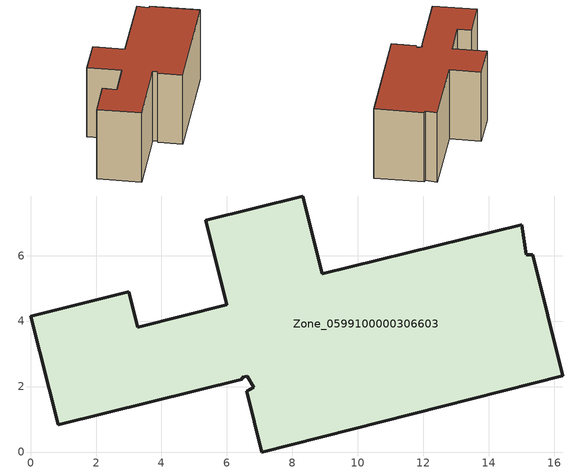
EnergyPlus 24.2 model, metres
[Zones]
Zone_0599100000306603
 floor ground (C_G): 6.46,2.29 6.46,2.23 0.84,0.83 0,4.14 3,4.9 3.28,3.81 5.99,4.5 5.35,7.08 8.31,7.82 8.91,5.44 15.01,6.95 15.14,6.02 15.34,6.03 16.27,2.32 7.07,0 6.61,1.85 6.82,1.98 6.63,2.32 z0
 wall outside (C_F): 8.91,5.44 8.31,7.82 5.35,7.08 5.99,4.5 3.28,3.81 3,4.9 0,4.14 0.84,0.83 6.46,2.23 6.46,2.29 6.63,2.32 6.82,1.98 6.61,1.85 7.07,0 16.27,2.32 15.34,6.03 15.14,6.02 15.01,6.95 8.91,5.44 z0:6.09
 roof outside (C_R): 0.84,0.83 6.46,2.23 6.46,2.29 6.63,2.32 6.82,1.98 6.61,1.85 7.07,0 16.27,2.32 15.34,6.03 15.14,6.02 15.01,6.95 8.91,5.44 8.31,7.82 5.35,7.08 5.99,4.5 3.28,3.81 3,4.9 0,4.14 z6.09
[BUILDING]
Pand.0599100000306603: North Axis=0; Terrain=City; Loads Convergence Tolerance Value=0.04; Temperature Convergence Tolerance Value=0.4; Solar Distribution=FullExterior; Maximum Number of Warmup Days=25; Minimum Number of Warmup Days=1
[Site:Location]
Rotterdam.The.Hague.AP_ZH_NLD Design_Conditions: Latitude=51.96; Longitude=4.45; Time Zone=1; Elevation=-4.5
[SITE:GROUNDTEMPERATURE:BUILDINGSURFACE]
18, 18, 18, 18, 18, 18, 18, 18, 18, 18, 18, 18
[MATERIAL] Thermal Absorptance=0.9; Solar Absorptance=0.7; Visible Absorptance=0.7
Name | Roughness | Thickness | Conductivity | Density | Specific Heat
G.TI.1965-1974 | MediumSmooth | 0.15 | 0.882353 | 540 | 1210
F.TI.1965-1974 | Rough | 0.3 | 0.697674 | 1920 | 840
R.TI.1965-1974 | MediumRough | 0.2 | 0.232558 | 1500 | 1000
[CONSTRUCTION]
C_G: G.TI.1965-1974
C_F: F.TI.1965-1974
C_R: R.TI.1965-1974
[ZONE]
Zone_0599100000306603: Type=1; Multiplier=1; Ceiling Height=Autocalculate; Volume=Autocalculate; Floor Area=autocalculate; Part of Total Floor Area=Yes
[ZONEINFILTRATION:DESIGNFLOWRATE]
Infil_Zone_0599100000306603: Zone or ZoneList or Space or SpaceList=Zone_0599100000306603; Schedule=AlwaysOn; Design Flow Rate Calculation Method=Flow/Area; Flow Rate per Floor Area=0.003; Constant Term Coefficient=1; Temperature Term Coefficient=0; Velocity Term Coefficient=0; Velocity Squared Term Coefficient=0
[HVACTEMPLATE:ZONE:IDEALLOADSAIRSYSTEM]
Zone_0599100000306603: Maximum Heating Supply Air Temperature=50; Minimum Cooling Supply Air Temperature=13; Maximum Heating Supply Air Humidity Ratio=0.0156; Minimum Cooling Supply Air Humidity Ratio=0.0077; Heating Limit=NoLimit; Cooling Limit=NoLimit; Dehumidification Control Type=ConstantSensibleHeatRatio; Cooling Sensible Heat Ratio=0.7; Dehumidification Setpoint=60; Humidification Control Type=None; Humidification Setpoint=30; Outdoor Air Method=None; Outdoor Air Flow Rate per Person=0.00944; Outdoor Air Flow Rate per Zone Floor Area=0; Outdoor Air Flow Rate per Zone=0; Demand Controlled Ventilation Type=None; Outdoor Air Economizer Type=NoEconomizer; Heat Recovery Type=None; Sensible Heat Recovery Effectiveness=0.7; Latent Heat Recovery Effectiveness=0.65
[ZONECONTROL:THERMOSTAT]
ThermostatControl_Zone_0599100000306603: Zone or ZoneList=Zone_0599100000306603; Control Type Schedule=DualSetpointControlType; Control 1=Thermostat_Zone_0599100000306603; Temperature Difference Between Cutout And Setpoint=0
[THERMOSTATSETPOINT:DUALSETPOINT]
Thermostat_Zone_0599100000306603: Heating Setpoint Temperature Schedule=HeatingSetpoint_Zone_0599100000306603; Cooling Setpoint Temperature Schedule=CoolingSetpoint_Zone_0599100000306603
[SCHEDULE:COMPACT]
HeatingSetpoint_Zone_0599100000306603: Through: 12/31, For: AllDays, Until: 24:00, 21
CoolingSetpoint_Zone_0599100000306603: Through: 12/31, For: AllDays, Until: 24:00, 24
DualSetpointControlType: Through: 12/31, For: AllDays, Until: 24:00, 4
AlwaysOn: Through: 12/31, For: AllDays, Until: 24:00, 1
